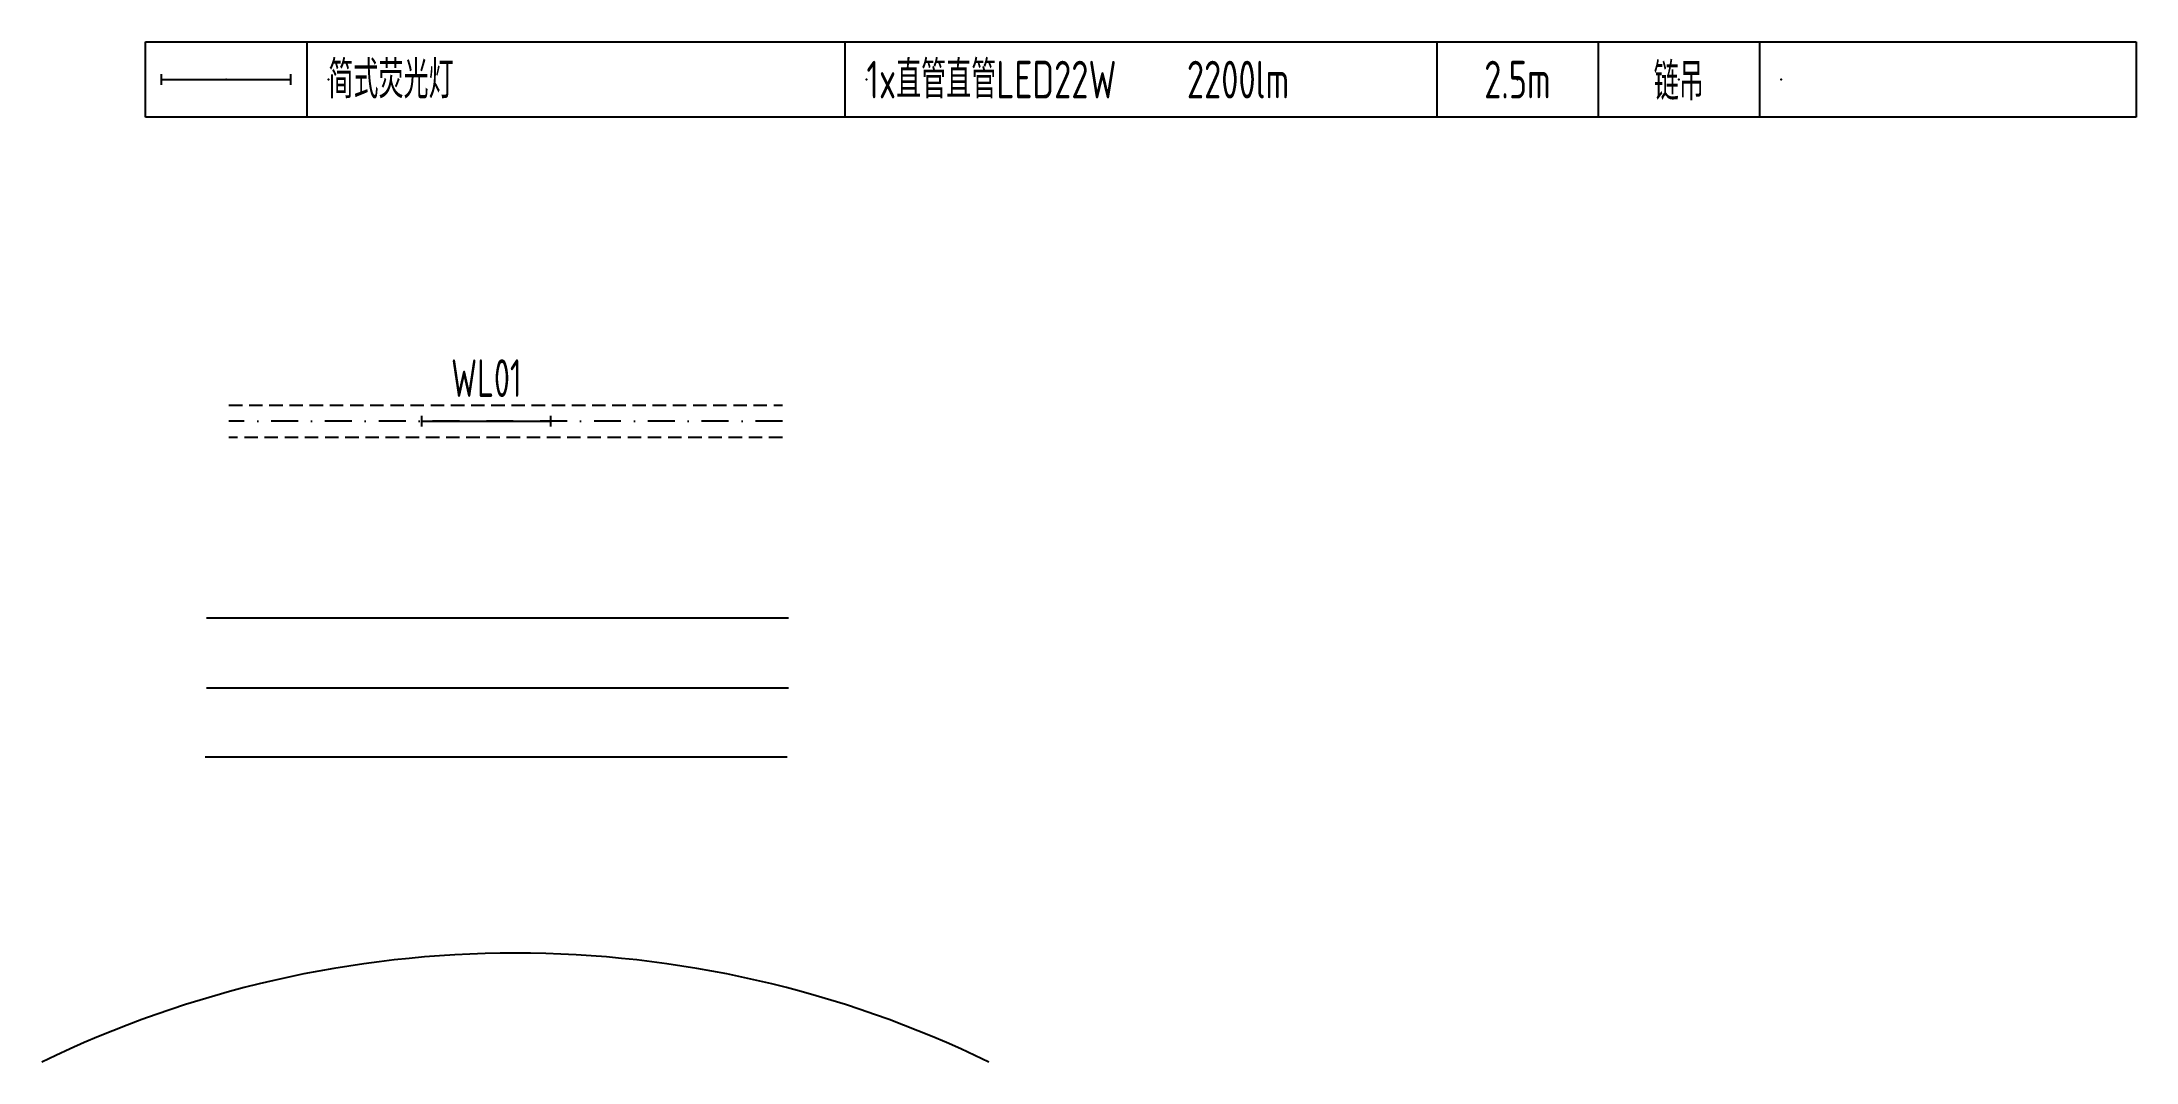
# Model space of a CAD drawing. Header units: millimetres. Extents: x 1578101 to 1597563, y 1637531 to 1647007.
import ezdxf
from ezdxf.enums import TextEntityAlignment as Align

# ---------------------------------------------------------------- set-up
doc = ezdxf.new("R2010")
doc.units = ezdxf.units.MM
doc.header["$LTSCALE"] = 500
doc.linetypes.add('DASHDOT', pattern=[1, 0.5, -0.25, 0, -0.25])
doc.linetypes.add('HIDDEN', pattern=[0.375, 0.25, -0.125])
for name, color, linetype, plot in [('E-LANE-CENTER', 2, 'Continuous', False), ('E-LITE-CENTER', 5, 'DASHDOT', False), ('E-LITE-CENTER-JOIN', 1, 'Continuous', False), ('E-LITE-CENTER-SINGLE', 7, 'Continuous', False)]:
    doc.layers.add(name, color=color, linetype=linetype, plot=plot)
for name, color, linetype in [('E-LITE-LITE', 3, 'Continuous'), ('E-LITE-WIRE', 4, 'Continuous'), ('E-UNIV-DIAG', 2, 'Continuous'), ('E-UNIV-EL2', 40, 'HIDDEN'), ('E-UNIV-NOTE', 6, 'Continuous')]:
    doc.layers.add(name, color=color, linetype=linetype)
doc.styles.add('TH-STYLE3', font='tssdeng.shx', dxfattribs={"width": 0.65, "bigfont": 'tssdchn.shx'})

# ---------------------------------------------------------------- blocks, each defined once
blk = doc.blocks.new('E-BKTS2')
for p, q in [((0, 0), (185, 0)), ((0, -7), (0, 0)), ((185, 0), (185, -7)), ((185, -7), (0, -7))]:
    blk.add_line(p, q)
at = {"linetype": 'Continuous'}
for p, q in [((15, 0), (15, -7)), ((65, 0), (65, -7)), ((120, 0), (120, -7)), ((135, 0), (135, -7)), ((150, 0), (150, -7))]:
    blk.add_line(p, q, dxfattribs=at)
for p in [(7.5, -3.5), (17, -3.5), (67, -3.5), (127.5, -3.5), (142.5, -3.5), (152, -3.5)]:
    blk.add_point(p, dxfattribs=at)
blk = doc.blocks.new('E-BL001-1')
for p, q in [((-6, -0.5), (-6, 0.5)), ((-6, 0), (6, 0)), ((6, -0.5), (6, 0.5))]:
    blk.add_line(p, q)

msp = doc.modelspace()

# ---------------------------------------------------------------- linework, layer by layer
at = {"layer": 'E-LANE-CENTER'}
msp.add_lwpolyline([(1579629, 1641658), (1585038, 1641658)], dxfattribs=at)
at = {"layer": 'E-LITE-CENTER'}
msp.add_line((1584982, 1643484), (1579839, 1643484), dxfattribs=at)
at = {"layer": 'E-LITE-CENTER-JOIN'}
msp.add_lwpolyline([(1579617, 1640367), (1585026, 1640367)], dxfattribs=at)
at = {"layer": 'E-LITE-CENTER-SINGLE'}
msp.add_lwpolyline([(1579629, 1641008), (1585038, 1641008)], dxfattribs=at)
at = {"layer": 'E-LITE-WIRE'}
msp.add_arc((1582501, 1628470), 10073, 64.1, 115.9, dxfattribs=at)
at = {"layer": 'E-UNIV-EL2'}
for p, q in [((1579839, 1643634), (1584982, 1643634)), ((1584982, 1643334), (1579839, 1643334))]:
    msp.add_line(p, q, dxfattribs=at)

# ---------------------------------------------------------------- block references
at = {"layer": 'E-LITE-LITE', "xscale": 100, "yscale": 100, "zscale": 100}
for p in [(1579813, 1646657), (1582231, 1643484)]:
    msp.add_blockref('E-BL001-1', p, dxfattribs=at)
at = {"layer": 'E-UNIV-DIAG', "xscale": 100, "yscale": 100, "zscale": 100}
msp.add_blockref('E-BKTS2', (1579063, 1647007), dxfattribs=at)

# ---------------------------------------------------------------- texts
at = {"layer": 'E-UNIV-NOTE', "linetype": 'Continuous', "style": 'TH-STYLE3', "width": 0.7}
for s, p in [('简式荧光灯', (1580763, 1646657)), ('1x直管直管LED22W', (1585763, 1646657)), ('2200lm', (1588741, 1646657))]:
    msp.add_text(s, height=350, dxfattribs=at).set_placement(p, align=Align.MIDDLE_LEFT)
for s, p in [('2.5m', (1591813, 1646657)), ('链吊', (1593313, 1646657))]:
    msp.add_text(s, height=350, dxfattribs=at).set_placement(p, align=Align.MIDDLE)
at = {"layer": 'E-UNIV-NOTE', "color": 6, "style": 'TH-STYLE3', "width": 0.65}
msp.add_text('WL01', height=350, rotation=360, dxfattribs=at).set_placement((1582231, 1643884), align=Align.MIDDLE_CENTER)

doc.saveas('drawing.dxf')
